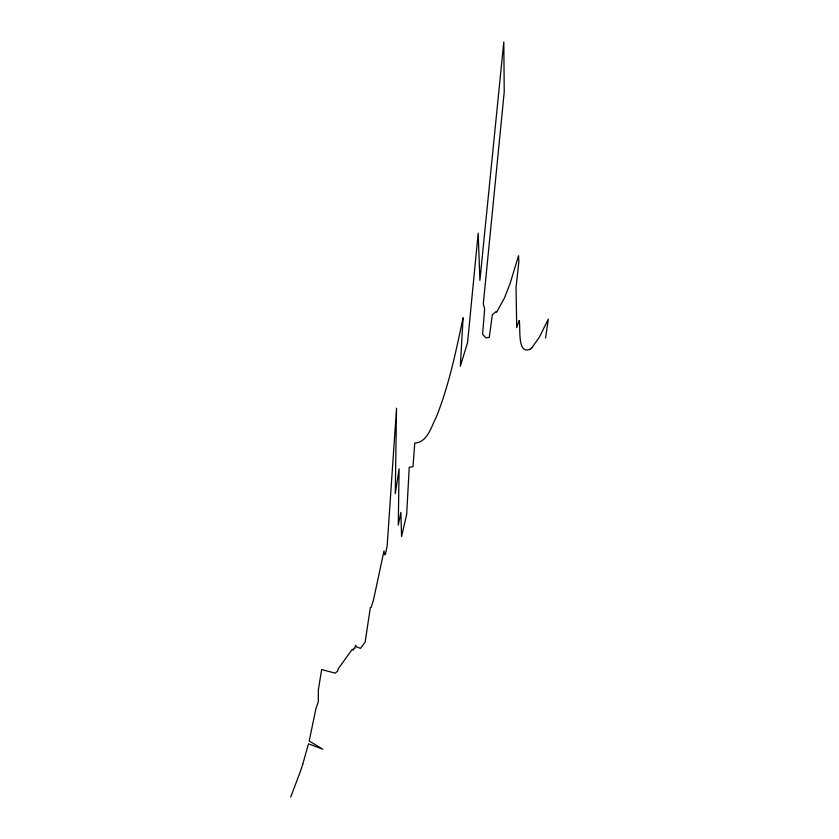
<?xml version="1.0" encoding="UTF-8"?>
<svg xmlns="http://www.w3.org/2000/svg" width="839" height="839" viewBox="0 0 839 839"><rect width="100%" height="100%" fill="white"/><g stroke="black" fill="none" stroke-linecap="round" stroke-linejoin="round"><path stroke-width="1.26" d="M545.56 338.096L548.297 319.156L539.32 337.268L531.905 347.682M302.795 764.056L308.49 743.805L322.753 749.206L309.192 740.973L315.978 708.42L318.306 701.761L318.338 689.931L321.662 669.553L335.076 673.119L337.645 671.158L338.411 668.526L352.328 649.239L353.198 650.194L353.985 648.348L354.824 648.453L355.568 645.306L356.397 646.764L360.497 648.379L365.143 642.108L370.345 607.572L371.132 607.415L373.502 599.937L384 550.898L384.692 554.841L385.479 554.044L387.167 545.822L396.532 408.163L395.253 493.72L399.112 468.812L398.273 525.078L400.874 512.388L401.566 536.582L406.674 514.37L409.243 467.25L412.998 466.715L414.781 443.023C427.523 442.667 431.445 426.107 436.427 416.794C449.075 384.923 456.028 351.174 463.097 317.729L460.307 366.307L467.564 342.637L478.188 233.148L479.898 280.362L503.799 41.95L504.229 91.912L483.306 303.739L484.627 309.004L482.614 334.205L485.76 337.771L489.242 337.498L492.346 314.814L496.164 311.531L496.625 312.234L504.512 297.897L510.122 283.404L518.565 255.696L518.838 262.041L516.037 287.441L516.719 327.63L519.173 320.446C520.83 326.507 516.719 355.851 530.426 348.993M290.703 797.05L300.572 770.968A134.481 24.688 -63.7 0 0 302.774 764.088M531.884 347.734A64.655 10.288 -67.8 0 1 530.416 349.034"/></g></svg>
